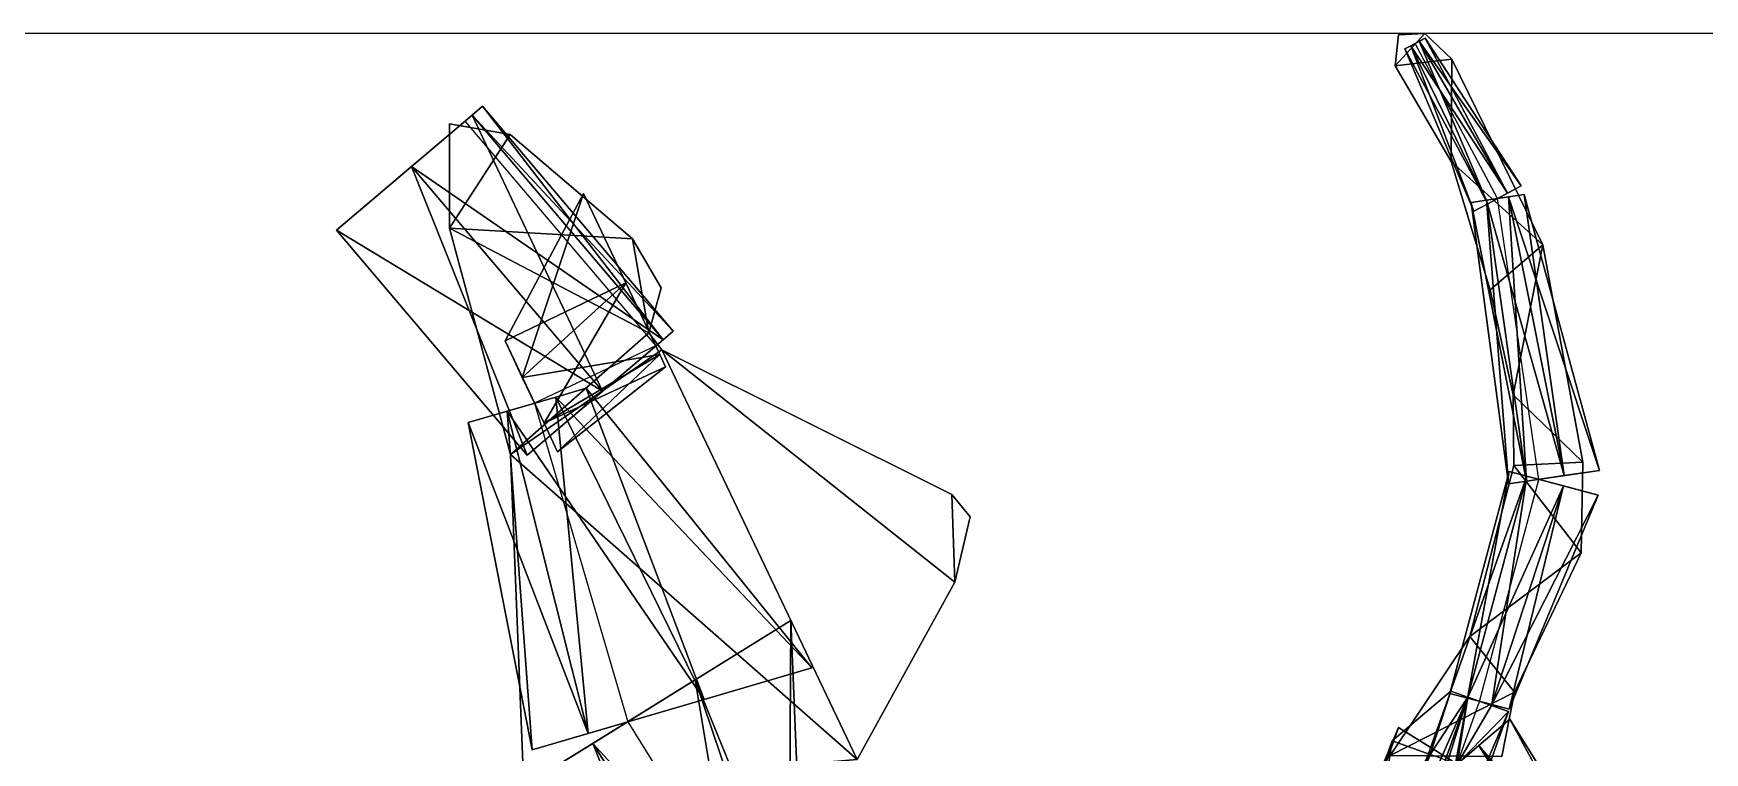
# Model space of a CAD drawing. Extents: x 271818 to 271947, y 5067178 to 5068401.
# Drawn here: x 271878.37 to 271900.17, y 5068391.78 to 5068401.15 of the extents above; entities that cross this region are included whole.
import ezdxf

# ---------------------------------------------------------------- set-up
doc = ezdxf.new("R2010")
doc.units = 0
for name, color, linetype in [('BBOX', 1, 'CONTINUOUS'), ('CENTERLINE', 4, 'CONTINUOUS'), ('WALLS', 7, 'CONTINUOUS')]:
    doc.layers.add(name, color=color, linetype=linetype)

msp = doc.modelspace()

# ---------------------------------------------------------------- linework, layer by layer
at = {"layer": 'BBOX'}
for p, q in [((271947.295, 5068401.154, 1036), (271818.41, 5068401.154, 1036)), ((271947.295, 5068401.154, 752.271), (271818.41, 5068401.154, 752.271))]:
    msp.add_line(p, q, dxfattribs=at)
at = {"layer": 'CENTERLINE'}
for p, q in [((271897.468, 5068399.001, 1016.864), (271896.392, 5068401.022, 1016.864)), ((271884, 5068400, 1036), (271884.001, 5068400.01, 1036)), ((271884.001, 5068400.01, 1036), (271886.489, 5068397.079, 1034.897)), ((271898.008, 5068395.338, 1016.265), (271897.468, 5068399.001, 1016.864)), ((271886.489, 5068397.079, 1034.897), (271884.909, 5068396.331, 1032.099)), ((271884.909, 5068396.331, 1032.099), (271886.125, 5068392.178, 1030.693)), ((271897.234, 5068392.443, 1014.767), (271898.008, 5068395.338, 1016.265)), ((271896.941, 5068391.626, 1009.843), (271897.234, 5068392.443, 1014.767)), ((271886.125, 5068392.178, 1030.693), (271888.086, 5068389.02, 1029.903))]:
    msp.add_line(p, q, dxfattribs=at)
at = {"layer": 'WALLS'}
for points in [[(271896.87, 5068400.818, 1016.309), (271896.521, 5068401.154, 1016.693), (271896.133, 5068400.733, 1016.323)], [(271896.133, 5068400.733, 1016.93), (271896.521, 5068401.154, 1016.878), (271896.87, 5068400.818, 1016.983)], [(271896.521, 5068401.154, 1016.693), (271896.177, 5068401.135, 1016.585), (271896.133, 5068400.733, 1016.323)], [(271896.133, 5068400.733, 1016.93), (271896.177, 5068401.135, 1016.888), (271896.521, 5068401.154, 1016.878)], [(271896.177, 5068401.135, 1016.888), (271896.177, 5068401.135, 1016.585), (271896.133, 5068400.733, 1016.93)], [(271896.133, 5068400.733, 1016.93), (271896.177, 5068401.135, 1016.585), (271896.133, 5068400.733, 1016.323)], [(271896.521, 5068401.154, 1016.878), (271896.521, 5068401.154, 1016.693), (271896.177, 5068401.135, 1016.888)], [(271896.177, 5068401.135, 1016.888), (271896.521, 5068401.154, 1016.693), (271896.177, 5068401.135, 1016.585)], [(271896.87, 5068400.818, 1016.983), (271896.87, 5068400.818, 1016.309), (271896.521, 5068401.154, 1016.878)], [(271896.521, 5068401.154, 1016.878), (271896.87, 5068400.818, 1016.309), (271896.521, 5068401.154, 1016.693)], [(271897.159, 5068398.836, 1016.864), (271896.337, 5068400.993, 1016.864), (271896.26, 5068400.951, 1016.864)], [(271897.34, 5068398.932, 1016.864), (271896.26, 5068400.951, 1016.864), (271896.337, 5068400.993, 1016.864)], [(271896.337, 5068400.993, 1016.864), (271896.26, 5068400.951, 1016.864), (271896.337, 5068400.993, 1016.864)], [(271896.337, 5068400.993, 1016.864), (271896.26, 5068400.951, 1016.864), (271896.26, 5068400.951, 1016.864)], [(271897.159, 5068398.836, 1016.864), (271896.26, 5068400.951, 1016.864), (271897.159, 5068398.836, 1016.864)], [(271897.159, 5068398.836, 1016.864), (271896.26, 5068400.951, 1016.864), (271896.26, 5068400.951, 1016.864)], [(271897.159, 5068398.836, 1016.864), (271896.26, 5068400.951, 1016.864), (271897.34, 5068398.932, 1016.864)], [(271896.337, 5068400.993, 1016.864), (271896.525, 5068401.092, 1016.864), (271896.447, 5068401.051, 1016.864)], [(271896.337, 5068400.993, 1016.864), (271896.525, 5068401.092, 1016.864), (271896.525, 5068401.092, 1016.864)], [(271896.337, 5068400.993, 1016.864), (271896.447, 5068401.051, 1016.864), (271896.525, 5068401.092, 1016.864)], [(271897.596, 5068399.069, 1016.864), (271896.337, 5068400.993, 1016.864), (271896.447, 5068401.051, 1016.864)], [(271897.34, 5068398.932, 1016.864), (271896.447, 5068401.051, 1016.864), (271896.337, 5068400.993, 1016.864)], [(271896.337, 5068400.993, 1016.864), (271896.337, 5068400.993, 1016.864), (271896.447, 5068401.051, 1016.864)], [(271897.34, 5068398.932, 1016.864), (271896.337, 5068400.993, 1016.864), (271897.596, 5068399.069, 1016.864)], [(271897.34, 5068398.932, 1016.864), (271896.337, 5068400.993, 1016.864), (271897.159, 5068398.836, 1016.864)], [(271897.777, 5068399.165, 1016.864), (271896.447, 5068401.051, 1016.864), (271896.525, 5068401.092, 1016.864)], [(271897.596, 5068399.069, 1016.864), (271896.525, 5068401.092, 1016.864), (271896.447, 5068401.051, 1016.864)], [(271897.596, 5068399.069, 1016.864), (271896.447, 5068401.051, 1016.864), (271897.777, 5068399.165, 1016.864)], [(271897.596, 5068399.069, 1016.864), (271896.447, 5068401.051, 1016.864), (271897.34, 5068398.932, 1016.864)], [(271897.777, 5068399.165, 1016.864), (271896.525, 5068401.092, 1016.864), (271897.777, 5068399.165, 1016.864)], [(271897.777, 5068399.165, 1016.864), (271896.525, 5068401.092, 1016.864), (271896.525, 5068401.092, 1016.864)], [(271897.777, 5068399.165, 1016.864), (271896.525, 5068401.092, 1016.864), (271897.596, 5068399.069, 1016.864)], [(271896.133, 5068400.733, 1016.323), (271896.863, 5068399.485, 1016.251), (271896.87, 5068400.818, 1016.309)], [(271896.87, 5068400.818, 1016.983), (271896.863, 5068399.485, 1018.348), (271896.133, 5068400.733, 1016.93)], [(271896.133, 5068400.733, 1016.93), (271896.133, 5068400.733, 1016.323), (271896.863, 5068399.485, 1018.348)], [(271896.863, 5068399.485, 1018.348), (271896.133, 5068400.733, 1016.323), (271896.863, 5068399.485, 1016.251)], [(271896.87, 5068400.818, 1016.309), (271896.863, 5068399.485, 1016.251), (271898.06, 5068398.395, 1015.12)], [(271898.06, 5068398.395, 1021.38), (271896.863, 5068399.485, 1018.348), (271896.87, 5068400.818, 1016.983)], [(271898.06, 5068398.395, 1021.38), (271898.06, 5068398.395, 1015.12), (271896.87, 5068400.818, 1016.983)], [(271896.87, 5068400.818, 1016.983), (271898.06, 5068398.395, 1015.12), (271896.87, 5068400.818, 1016.309)], [(271884.096, 5068400.09, 1036), (271883.306, 5068399.42, 1036), (271882.324, 5068398.586, 1036)], [(271884.096, 5068400.09, 1036), (271882.324, 5068398.586, 1036), (271882.324, 5068398.586, 1036)], [(271884.096, 5068400.09, 1036), (271882.324, 5068398.586, 1036), (271883.306, 5068399.42, 1036)], [(271884.096, 5068400.09, 1036), (271886.584, 5068397.159, 1034.897), (271883.306, 5068399.42, 1036)], [(271883.306, 5068399.42, 1036), (271885.795, 5068396.489, 1034.897), (271884.096, 5068400.09, 1036)], [(271884.096, 5068400.09, 1036), (271883.306, 5068399.42, 1036), (271884.096, 5068400.09, 1036)], [(271884.096, 5068400.09, 1036), (271886.584, 5068397.159, 1034.897), (271884.23, 5068400.204, 1036)], [(271884.23, 5068400.204, 1036), (271886.718, 5068397.273, 1034.897), (271884.096, 5068400.09, 1036)], [(271884.096, 5068400.09, 1036), (271884.096, 5068400.09, 1036), (271884.23, 5068400.204, 1036)], [(271884.096, 5068400.09, 1036), (271884.23, 5068400.204, 1036), (271884.23, 5068400.204, 1036)], [(271884.096, 5068400.09, 1036), (271885.795, 5068396.489, 1034.897), (271886.584, 5068397.159, 1034.897)], [(271884.096, 5068400.09, 1036), (271886.718, 5068397.273, 1034.897), (271886.584, 5068397.159, 1034.897)], [(271884.23, 5068400.204, 1036), (271886.584, 5068397.159, 1034.897), (271886.718, 5068397.273, 1034.897)], [(271884.23, 5068400.204, 1036), (271886.718, 5068397.273, 1034.897), (271884.23, 5068400.204, 1036)], [(271884.23, 5068400.204, 1036), (271886.718, 5068397.273, 1034.897), (271886.718, 5068397.273, 1034.897)], [(271884.589, 5068399.837, 1035.789), (271884.589, 5068399.837, 1035.16), (271883.8, 5068399.975, 1035.978)], [(271883.8, 5068399.975, 1035.978), (271884.589, 5068399.837, 1035.16), (271883.8, 5068399.975, 1035.816)], [(271883.8, 5068399.975, 1035.978), (271883.8, 5068399.975, 1035.816), (271883.8, 5068398.616, 1034.689)], [(271883.8, 5068398.616, 1034.689), (271883.8, 5068399.975, 1035.816), (271883.8, 5068398.616, 1033.462)], [(271883.8, 5068399.975, 1035.816), (271883.8, 5068398.616, 1033.462), (271884.589, 5068399.837, 1035.16)], [(271884.589, 5068399.837, 1035.789), (271883.8, 5068398.616, 1034.689), (271883.8, 5068399.975, 1035.978)], [(271884.589, 5068399.837, 1035.16), (271883.8, 5068398.616, 1033.462), (271886.186, 5068398.474, 1033.004)], [(271886.186, 5068398.474, 1033.701), (271883.8, 5068398.616, 1034.689), (271884.589, 5068399.837, 1035.789)], [(271886.186, 5068398.474, 1033.701), (271886.186, 5068398.474, 1033.004), (271884.589, 5068399.837, 1035.789)], [(271884.589, 5068399.837, 1035.789), (271886.186, 5068398.474, 1033.004), (271884.589, 5068399.837, 1035.16)], [(271883.306, 5068399.42, 1036), (271885.795, 5068396.489, 1034.897), (271882.324, 5068398.586, 1036)], [(271882.324, 5068398.586, 1036), (271884.812, 5068395.655, 1034.897), (271883.306, 5068399.42, 1036)], [(271883.306, 5068399.42, 1036), (271886.584, 5068397.159, 1034.897), (271885.795, 5068396.489, 1034.897)], [(271883.306, 5068399.42, 1036), (271884.812, 5068395.655, 1034.897), (271885.795, 5068396.489, 1034.897)], [(271896.863, 5068399.485, 1018.348), (271896.863, 5068399.485, 1016.251), (271897.371, 5068397.809, 1023.079)], [(271897.371, 5068397.809, 1023.079), (271896.863, 5068399.485, 1016.251), (271897.371, 5068397.809, 1015.366)], [(271896.863, 5068399.485, 1016.251), (271897.371, 5068397.809, 1015.366), (271898.06, 5068398.395, 1015.12)], [(271898.06, 5068398.395, 1021.38), (271897.371, 5068397.809, 1023.079), (271896.863, 5068399.485, 1018.348)], [(271897.34, 5068398.932, 1016.864), (271897.596, 5068399.069, 1016.864), (271897.777, 5068399.165, 1016.864)], [(271897.34, 5068398.932, 1016.864), (271897.777, 5068399.165, 1016.864), (271897.777, 5068399.165, 1016.864)], [(271897.34, 5068398.932, 1016.864), (271897.777, 5068399.165, 1016.864), (271897.596, 5068399.069, 1016.864)], [(271885.548, 5068399.067, 1034.897), (271884.749, 5068396.668, 1032.099), (271884.524, 5068397.144, 1032.099)], [(271885.548, 5068399.067, 1034.897), (271884.524, 5068397.144, 1032.099), (271885.548, 5068399.067, 1034.897)], [(271885.548, 5068399.067, 1034.897), (271884.524, 5068397.144, 1032.099), (271884.524, 5068397.144, 1032.099)], [(271885.548, 5068399.067, 1034.897), (271884.524, 5068397.144, 1032.099), (271886.099, 5068397.902, 1034.897)], [(271886.099, 5068397.902, 1034.897), (271884.749, 5068396.668, 1032.099), (271885.548, 5068399.067, 1034.897)], [(271886.542, 5068396.966, 1034.897), (271886.099, 5068397.902, 1034.897), (271885.548, 5068399.067, 1034.897)], [(271886.542, 5068396.966, 1034.897), (271885.548, 5068399.067, 1034.897), (271885.548, 5068399.067, 1034.897)], [(271886.542, 5068396.966, 1034.897), (271885.548, 5068399.067, 1034.897), (271886.099, 5068397.902, 1034.897)], [(271897.612, 5068395.28, 1021.028), (271897.325, 5068398.979, 1016.864), (271897.122, 5068398.95, 1016.864)], [(271897.844, 5068395.314, 1016.265), (271897.122, 5068398.95, 1016.864), (271897.325, 5068398.979, 1016.864)], [(271897.325, 5068398.979, 1016.864), (271897.122, 5068398.95, 1016.864), (271897.325, 5068398.979, 1016.864)], [(271897.325, 5068398.979, 1016.864), (271897.122, 5068398.95, 1016.864), (271897.122, 5068398.95, 1016.864)], [(271897.612, 5068395.28, 1021.028), (271897.122, 5068398.95, 1016.864), (271897.612, 5068395.28, 1016.265)], [(271897.612, 5068395.28, 1016.265), (271897.122, 5068398.95, 1016.864), (271897.122, 5068398.95, 1016.864)], [(271897.612, 5068395.28, 1016.265), (271897.122, 5068398.95, 1016.864), (271897.844, 5068395.314, 1016.265)], [(271897.34, 5068398.932, 1016.864), (271897.34, 5068398.932, 1016.864), (271897.159, 5068398.836, 1016.864)], [(271897.34, 5068398.932, 1016.864), (271897.159, 5068398.836, 1016.864), (271897.159, 5068398.836, 1016.864)], [(271897.325, 5068398.979, 1016.864), (271897.815, 5068399.052, 1016.864), (271897.612, 5068399.022, 1016.864)], [(271897.325, 5068398.979, 1016.864), (271897.815, 5068399.052, 1016.864), (271897.815, 5068399.052, 1016.864)], [(271897.325, 5068398.979, 1016.864), (271897.612, 5068399.022, 1016.864), (271897.815, 5068399.052, 1016.864)], [(271898.336, 5068395.387, 1016.265), (271897.325, 5068398.979, 1016.864), (271897.612, 5068399.022, 1016.864)], [(271897.844, 5068395.314, 1027.765), (271897.612, 5068399.022, 1016.864), (271897.325, 5068398.979, 1016.864)], [(271897.325, 5068398.979, 1016.864), (271897.325, 5068398.979, 1016.864), (271897.612, 5068399.022, 1016.864)], [(271897.844, 5068395.314, 1016.265), (271897.325, 5068398.979, 1016.864), (271898.336, 5068395.387, 1016.265)], [(271897.844, 5068395.314, 1027.765), (271897.325, 5068398.979, 1016.864), (271897.612, 5068395.28, 1021.028)], [(271897.34, 5068398.932, 1016.864), (271897.596, 5068399.069, 1016.864), (271897.34, 5068398.932, 1016.864)], [(271898.799, 5068395.455, 1016.265), (271897.612, 5068399.022, 1016.864), (271897.815, 5068399.052, 1016.864)], [(271898.336, 5068395.387, 1027.765), (271897.815, 5068399.052, 1016.864), (271897.612, 5068399.022, 1016.864)], [(271898.336, 5068395.387, 1016.265), (271897.612, 5068399.022, 1016.864), (271898.799, 5068395.455, 1016.265)], [(271898.336, 5068395.387, 1027.765), (271897.612, 5068399.022, 1016.864), (271897.844, 5068395.314, 1027.765)], [(271898.799, 5068395.455, 1016.265), (271897.815, 5068399.052, 1016.864), (271898.799, 5068395.455, 1021.028)], [(271898.799, 5068395.455, 1021.028), (271897.815, 5068399.052, 1016.864), (271897.815, 5068399.052, 1016.864)], [(271898.799, 5068395.455, 1021.028), (271897.815, 5068399.052, 1016.864), (271898.336, 5068395.387, 1027.765)], [(271882.324, 5068398.586, 1036), (271885.795, 5068396.489, 1034.897), (271884.812, 5068395.655, 1034.897)], [(271882.324, 5068398.586, 1036), (271884.812, 5068395.655, 1034.897), (271882.324, 5068398.586, 1036)], [(271882.324, 5068398.586, 1036), (271884.812, 5068395.655, 1034.897), (271884.812, 5068395.655, 1034.897)], [(271883.8, 5068398.616, 1034.689), (271883.8, 5068398.616, 1033.462), (271884.594, 5068395.661, 1032.069)], [(271884.594, 5068395.661, 1032.069), (271883.8, 5068398.616, 1033.462), (271884.594, 5068395.661, 1031.716)], [(271886.399, 5068397.251, 1032.125), (271883.8, 5068398.616, 1033.462), (271884.594, 5068395.661, 1031.716)], [(271884.594, 5068395.661, 1032.069), (271883.8, 5068398.616, 1034.689), (271886.399, 5068397.251, 1033.635)], [(271886.186, 5068398.474, 1033.004), (271883.8, 5068398.616, 1033.462), (271886.399, 5068397.251, 1032.125)], [(271886.399, 5068397.251, 1033.635), (271883.8, 5068398.616, 1034.689), (271886.186, 5068398.474, 1033.701)], [(271886.562, 5068397.838, 1033.476), (271886.562, 5068397.838, 1032.364), (271886.186, 5068398.474, 1033.701)], [(271886.186, 5068398.474, 1033.701), (271886.562, 5068397.838, 1032.364), (271886.186, 5068398.474, 1033.004)], [(271886.186, 5068398.474, 1033.004), (271886.399, 5068397.251, 1032.125), (271886.562, 5068397.838, 1032.364)], [(271886.562, 5068397.838, 1033.476), (271886.399, 5068397.251, 1033.635), (271886.186, 5068398.474, 1033.701)], [(271897.371, 5068397.809, 1015.366), (271897.672, 5068396.439, 1015.728), (271898.06, 5068398.395, 1015.12)], [(271898.06, 5068398.395, 1021.38), (271897.672, 5068396.439, 1026.352), (271897.371, 5068397.809, 1023.079)], [(271898.06, 5068398.395, 1015.12), (271897.672, 5068396.439, 1015.728), (271898.582, 5068395.562, 1014.75)], [(271898.582, 5068395.562, 1027.2), (271897.672, 5068396.439, 1026.352), (271898.06, 5068398.395, 1021.38)], [(271898.582, 5068395.562, 1027.2), (271898.582, 5068395.562, 1014.75), (271898.06, 5068398.395, 1021.38)], [(271898.06, 5068398.395, 1021.38), (271898.582, 5068395.562, 1014.75), (271898.06, 5068398.395, 1015.12)], [(271886.099, 5068397.902, 1034.897), (271884.524, 5068397.144, 1032.099), (271884.749, 5068396.668, 1032.099)], [(271886.099, 5068397.902, 1034.897), (271885.033, 5068396.069, 1032.099), (271884.749, 5068396.668, 1032.099)], [(271886.099, 5068397.902, 1034.897), (271884.749, 5068396.668, 1032.099), (271886.542, 5068396.966, 1034.897)], [(271886.542, 5068396.966, 1034.897), (271885.033, 5068396.069, 1032.099), (271886.099, 5068397.902, 1034.897)], [(271886.542, 5068396.966, 1034.897), (271886.099, 5068397.902, 1034.897), (271886.542, 5068396.966, 1034.897)], [(271886.399, 5068397.251, 1033.635), (271886.399, 5068397.251, 1032.125), (271886.562, 5068397.838, 1033.476)], [(271886.562, 5068397.838, 1033.476), (271886.399, 5068397.251, 1032.125), (271886.562, 5068397.838, 1032.364)], [(271897.371, 5068397.809, 1023.079), (271897.371, 5068397.809, 1015.366), (271897.672, 5068396.439, 1026.352)], [(271897.672, 5068396.439, 1026.352), (271897.371, 5068397.809, 1015.366), (271897.672, 5068396.439, 1015.728)], [(271886.399, 5068397.251, 1032.125), (271884.594, 5068395.661, 1031.716), (271886.57, 5068397.029, 1032.008)], [(271886.57, 5068397.029, 1033.375), (271884.594, 5068395.661, 1032.069), (271886.399, 5068397.251, 1033.635)], [(271886.57, 5068397.029, 1033.375), (271886.57, 5068397.029, 1032.008), (271886.399, 5068397.251, 1033.635)], [(271886.399, 5068397.251, 1033.635), (271886.57, 5068397.029, 1032.008), (271886.399, 5068397.251, 1032.125)], [(271886.584, 5068397.159, 1034.897), (271886.718, 5068397.273, 1034.897), (271886.584, 5068397.159, 1034.897)], [(271886.584, 5068397.159, 1034.897), (271886.718, 5068397.273, 1034.897), (271886.718, 5068397.273, 1034.897)], [(271885.033, 5068396.069, 1032.099), (271884.524, 5068397.144, 1032.099), (271884.749, 5068396.668, 1032.099)], [(271885.033, 5068396.069, 1032.099), (271884.524, 5068397.144, 1032.099), (271884.524, 5068397.144, 1032.099)], [(271885.033, 5068396.069, 1032.099), (271884.749, 5068396.668, 1032.099), (271884.524, 5068397.144, 1032.099)], [(271886.57, 5068397.029, 1032.008), (271884.594, 5068395.661, 1031.716), (271889.115, 5068391.687, 1028.803)], [(271889.115, 5068391.687, 1030.007), (271884.594, 5068395.661, 1032.069), (271886.57, 5068397.029, 1033.375)], [(271886.542, 5068396.966, 1034.897), (271884.749, 5068396.668, 1032.099), (271885.033, 5068396.069, 1032.099)], [(271886.584, 5068397.159, 1034.897), (271884.812, 5068395.655, 1034.897), (271885.795, 5068396.489, 1034.897)], [(271886.584, 5068397.159, 1034.897), (271884.812, 5068395.655, 1034.897), (271884.812, 5068395.655, 1034.897)], [(271886.584, 5068397.159, 1034.897), (271885.795, 5068396.489, 1034.897), (271884.812, 5068395.655, 1034.897)], [(271886.542, 5068396.966, 1034.897), (271885.033, 5068396.069, 1032.099), (271886.618, 5068396.808, 1034.897)], [(271886.542, 5068396.966, 1034.897), (271885.208, 5068395.698, 1032.099), (271885.033, 5068396.069, 1032.099)], [(271886.618, 5068396.808, 1034.897), (271885.208, 5068395.698, 1032.099), (271886.542, 5068396.966, 1034.897)], [(271886.584, 5068397.159, 1034.897), (271886.584, 5068397.159, 1034.897), (271885.795, 5068396.489, 1034.897)], [(271886.542, 5068396.966, 1034.897), (271886.542, 5068396.966, 1034.897), (271886.618, 5068396.808, 1034.897)], [(271886.542, 5068396.966, 1034.897), (271886.618, 5068396.808, 1034.897), (271886.618, 5068396.808, 1034.897)], [(271890.35, 5068395.143, 1030.556), (271890.35, 5068395.143, 1028.822), (271886.57, 5068397.029, 1033.375)], [(271886.57, 5068397.029, 1033.375), (271890.35, 5068395.143, 1028.822), (271886.57, 5068397.029, 1032.008)], [(271890.388, 5068393.998, 1028.507), (271886.57, 5068397.029, 1032.008), (271889.115, 5068391.687, 1028.803)], [(271889.115, 5068391.687, 1030.007), (271886.57, 5068397.029, 1033.375), (271890.388, 5068393.998, 1030.211)], [(271890.35, 5068395.143, 1028.822), (271886.57, 5068397.029, 1032.008), (271890.388, 5068393.998, 1028.507)], [(271890.388, 5068393.998, 1030.211), (271886.57, 5068397.029, 1033.375), (271890.35, 5068395.143, 1030.556)], [(271886.618, 5068396.808, 1034.897), (271885.033, 5068396.069, 1032.099), (271885.208, 5068395.698, 1032.099)], [(271886.618, 5068396.808, 1034.897), (271885.208, 5068395.698, 1032.099), (271886.618, 5068396.808, 1034.897)], [(271886.618, 5068396.808, 1034.897), (271885.208, 5068395.698, 1032.099), (271885.208, 5068395.698, 1032.099)], [(271885.033, 5068396.069, 1032.099), (271885.033, 5068396.069, 1032.099), (271884.749, 5068396.668, 1032.099)], [(271885.187, 5068396.412, 1032.099), (271887.119, 5068392.469, 1030.693), (271885.58, 5068396.527, 1032.099)], [(271885.58, 5068396.527, 1032.099), (271888.524, 5068392.881, 1030.693), (271885.187, 5068396.412, 1032.099)], [(271885.187, 5068396.412, 1032.099), (271885.187, 5068396.412, 1032.099), (271885.58, 5068396.527, 1032.099)], [(271885.187, 5068396.412, 1032.099), (271885.58, 5068396.527, 1032.099), (271885.58, 5068396.527, 1032.099)], [(271885.58, 5068396.527, 1032.099), (271887.119, 5068392.469, 1030.693), (271888.524, 5068392.881, 1030.693)], [(271885.58, 5068396.527, 1032.099), (271888.524, 5068392.881, 1030.693), (271885.58, 5068396.527, 1032.099)], [(271885.58, 5068396.527, 1032.099), (271888.524, 5068392.881, 1030.693), (271888.524, 5068392.881, 1030.693)], [(271885.187, 5068396.412, 1032.099), (271884.551, 5068396.226, 1032.099), (271884.045, 5068396.078, 1032.099)], [(271885.187, 5068396.412, 1032.099), (271884.045, 5068396.078, 1032.099), (271884.045, 5068396.078, 1032.099)], [(271885.187, 5068396.412, 1032.099), (271884.045, 5068396.078, 1032.099), (271884.551, 5068396.226, 1032.099)], [(271885.187, 5068396.412, 1032.099), (271887.119, 5068392.469, 1030.693), (271884.551, 5068396.226, 1032.099)], [(271884.551, 5068396.226, 1032.099), (271885.609, 5068392.026, 1030.693), (271885.187, 5068396.412, 1032.099)], [(271885.187, 5068396.412, 1032.099), (271884.551, 5068396.226, 1032.099), (271885.187, 5068396.412, 1032.099)], [(271885.187, 5068396.412, 1032.099), (271885.609, 5068392.026, 1030.693), (271887.119, 5068392.469, 1030.693)], [(271885.187, 5068396.412, 1032.099), (271888.524, 5068392.881, 1030.693), (271887.119, 5068392.469, 1030.693)], [(271897.672, 5068396.439, 1026.352), (271897.672, 5068396.439, 1015.728), (271897.68, 5068395.518, 1027.533)], [(271897.68, 5068395.518, 1027.533), (271897.672, 5068396.439, 1015.728), (271897.68, 5068395.518, 1015.277)], [(271897.672, 5068396.439, 1015.728), (271897.68, 5068395.518, 1015.277), (271898.582, 5068395.562, 1014.75)], [(271898.582, 5068395.562, 1027.2), (271897.68, 5068395.518, 1027.533), (271897.672, 5068396.439, 1026.352)], [(271884.551, 5068396.226, 1032.099), (271885.609, 5068392.026, 1030.693), (271884.045, 5068396.078, 1032.099)], [(271884.045, 5068396.078, 1032.099), (271884.878, 5068391.812, 1030.693), (271884.551, 5068396.226, 1032.099)], [(271884.551, 5068396.226, 1032.099), (271887.119, 5068392.469, 1030.693), (271885.609, 5068392.026, 1030.693)], [(271884.551, 5068396.226, 1032.099), (271884.878, 5068391.812, 1030.693), (271885.609, 5068392.026, 1030.693)], [(271884.045, 5068396.078, 1032.099), (271885.609, 5068392.026, 1030.693), (271884.878, 5068391.812, 1030.693)], [(271884.045, 5068396.078, 1032.099), (271884.878, 5068391.812, 1030.693), (271884.045, 5068396.078, 1032.099)], [(271884.045, 5068396.078, 1032.099), (271884.878, 5068391.812, 1030.693), (271884.878, 5068391.812, 1030.693)], [(271885.033, 5068396.069, 1032.099), (271885.208, 5068395.698, 1032.099), (271885.033, 5068396.069, 1032.099)], [(271885.033, 5068396.069, 1032.099), (271885.208, 5068395.698, 1032.099), (271885.208, 5068395.698, 1032.099)], [(271884.594, 5068395.661, 1032.069), (271884.594, 5068395.661, 1031.716), (271884.769, 5068391.314, 1030.527)], [(271884.769, 5068391.314, 1030.527), (271884.594, 5068395.661, 1031.716), (271884.769, 5068391.314, 1029.561)], [(271889.115, 5068391.687, 1028.803), (271884.594, 5068395.661, 1031.716), (271884.769, 5068391.314, 1029.561)], [(271884.769, 5068391.314, 1030.527), (271884.594, 5068395.661, 1032.069), (271889.115, 5068391.687, 1030.007)], [(271896.847, 5068392.547, 1018.288), (271897.848, 5068395.381, 1027.765), (271897.621, 5068395.442, 1021.028)], [(271896.847, 5068392.547, 1018.288), (271897.621, 5068395.442, 1021.028), (271896.847, 5068392.547, 1014.767)], [(271896.847, 5068392.547, 1014.767), (271897.621, 5068395.442, 1021.028), (271897.621, 5068395.442, 1016.265)], [(271896.847, 5068392.547, 1014.767), (271897.621, 5068395.442, 1016.265), (271897.074, 5068392.486, 1014.767)], [(271897.074, 5068392.486, 1014.767), (271897.621, 5068395.442, 1016.265), (271897.848, 5068395.381, 1016.265)], [(271897.68, 5068395.518, 1027.533), (271897.68, 5068395.518, 1015.277), (271897.107, 5068393.289, 1024.376)], [(271897.107, 5068393.289, 1024.376), (271897.68, 5068395.518, 1015.277), (271897.107, 5068393.289, 1012.288)], [(271897.68, 5068395.518, 1015.277), (271897.107, 5068393.289, 1012.288), (271898.56, 5068394.378, 1014.266)], [(271898.56, 5068394.378, 1025.856), (271897.107, 5068393.289, 1024.376), (271897.68, 5068395.518, 1027.533)], [(271897.848, 5068395.381, 1016.265), (271897.621, 5068395.442, 1021.028), (271897.848, 5068395.381, 1027.765)], [(271897.848, 5068395.381, 1016.265), (271897.621, 5068395.442, 1016.265), (271897.621, 5068395.442, 1021.028)], [(271897.68, 5068395.518, 1015.277), (271898.56, 5068394.378, 1014.266), (271898.582, 5068395.562, 1014.75)], [(271898.582, 5068395.562, 1027.2), (271898.56, 5068394.378, 1025.856), (271897.68, 5068395.518, 1027.533)], [(271897.844, 5068395.314, 1016.265), (271898.336, 5068395.387, 1016.265), (271898.799, 5068395.455, 1016.265)], [(271897.844, 5068395.314, 1016.265), (271898.799, 5068395.455, 1016.265), (271898.799, 5068395.455, 1021.028)], [(271897.844, 5068395.314, 1016.265), (271898.799, 5068395.455, 1021.028), (271898.336, 5068395.387, 1027.765)], [(271898.56, 5068394.378, 1025.856), (271898.56, 5068394.378, 1014.266), (271898.582, 5068395.562, 1027.2)], [(271898.582, 5068395.562, 1027.2), (271898.56, 5068394.378, 1014.266), (271898.582, 5068395.562, 1014.75)], [(271897.074, 5068392.486, 1023.267), (271897.848, 5068395.381, 1027.765), (271896.847, 5068392.547, 1018.288)], [(271897.074, 5068392.486, 1014.767), (271897.848, 5068395.381, 1016.265), (271897.394, 5068392.4, 1014.767)], [(271897.074, 5068392.486, 1023.267), (271898.328, 5068395.253, 1027.765), (271897.848, 5068395.381, 1027.765)], [(271897.394, 5068392.4, 1023.267), (271898.328, 5068395.253, 1027.765), (271897.074, 5068392.486, 1023.267)], [(271897.394, 5068392.4, 1014.767), (271897.848, 5068395.381, 1016.265), (271898.328, 5068395.253, 1016.265)], [(271897.394, 5068392.4, 1014.767), (271898.328, 5068395.253, 1016.265), (271897.62, 5068392.34, 1014.767)], [(271897.394, 5068392.4, 1023.267), (271898.781, 5068395.132, 1021.028), (271898.328, 5068395.253, 1027.765)], [(271897.844, 5068395.314, 1016.265), (271897.844, 5068395.314, 1027.765), (271897.612, 5068395.28, 1021.028)], [(271897.844, 5068395.314, 1016.265), (271897.612, 5068395.28, 1021.028), (271897.612, 5068395.28, 1016.265)], [(271897.62, 5068392.34, 1014.767), (271898.328, 5068395.253, 1016.265), (271898.781, 5068395.132, 1016.265)], [(271897.844, 5068395.314, 1016.265), (271898.336, 5068395.387, 1027.765), (271897.844, 5068395.314, 1027.765)], [(271897.848, 5068395.381, 1016.265), (271898.781, 5068395.132, 1016.265), (271898.328, 5068395.253, 1016.265)], [(271897.848, 5068395.381, 1016.265), (271898.781, 5068395.132, 1021.028), (271898.781, 5068395.132, 1016.265)], [(271897.848, 5068395.381, 1016.265), (271898.328, 5068395.253, 1027.765), (271898.781, 5068395.132, 1021.028)], [(271897.848, 5068395.381, 1016.265), (271897.848, 5068395.381, 1027.765), (271898.328, 5068395.253, 1027.765)], [(271890.588, 5068394.849, 1030.4), (271890.588, 5068394.849, 1028.623), (271890.35, 5068395.143, 1030.556)], [(271890.35, 5068395.143, 1030.556), (271890.588, 5068394.849, 1028.623), (271890.35, 5068395.143, 1028.822)], [(271890.35, 5068395.143, 1028.822), (271890.388, 5068393.998, 1028.507), (271890.588, 5068394.849, 1028.623)], [(271890.588, 5068394.849, 1030.4), (271890.388, 5068393.998, 1030.211), (271890.35, 5068395.143, 1030.556)], [(271897.62, 5068392.34, 1018.288), (271898.781, 5068395.132, 1021.028), (271897.394, 5068392.4, 1023.267)], [(271897.62, 5068392.34, 1014.767), (271898.781, 5068395.132, 1016.265), (271897.62, 5068392.34, 1018.288)], [(271897.62, 5068392.34, 1018.288), (271898.781, 5068395.132, 1016.265), (271898.781, 5068395.132, 1021.028)], [(271890.388, 5068393.998, 1030.211), (271890.388, 5068393.998, 1028.507), (271890.588, 5068394.849, 1030.4)], [(271890.588, 5068394.849, 1030.4), (271890.388, 5068393.998, 1028.507), (271890.588, 5068394.849, 1028.623)], [(271897.107, 5068393.289, 1012.288), (271897.689, 5068392.565, 1011.144), (271898.56, 5068394.378, 1014.266)], [(271898.56, 5068394.378, 1025.856), (271897.689, 5068392.565, 1024.102), (271897.107, 5068393.289, 1024.376)], [(271897.689, 5068392.565, 1024.102), (271897.689, 5068392.565, 1011.144), (271898.56, 5068394.378, 1025.856)], [(271898.56, 5068394.378, 1025.856), (271897.689, 5068392.565, 1011.144), (271898.56, 5068394.378, 1014.266)], [(271889.115, 5068391.687, 1030.007), (271889.115, 5068391.687, 1028.803), (271890.388, 5068393.998, 1030.211)], [(271890.388, 5068393.998, 1030.211), (271889.115, 5068391.687, 1028.803), (271890.388, 5068393.998, 1028.507)], [(271887.005, 5068392.724, 1030.693), (271888.226, 5068389.107, 1029.903), (271888.249, 5068393.496, 1030.693)], [(271888.249, 5068393.496, 1030.693), (271888.425, 5068389.231, 1029.903), (271887.005, 5068392.724, 1030.693)], [(271887.005, 5068392.724, 1030.693), (271887.005, 5068392.724, 1030.693), (271888.249, 5068393.496, 1030.693)], [(271887.005, 5068392.724, 1030.693), (271888.249, 5068393.496, 1030.693), (271888.249, 5068393.496, 1030.693)], [(271888.249, 5068393.496, 1030.693), (271888.226, 5068389.107, 1029.903), (271888.425, 5068389.231, 1029.903)], [(271888.249, 5068393.496, 1030.693), (271888.425, 5068389.231, 1029.903), (271888.249, 5068393.496, 1030.693)], [(271888.249, 5068393.496, 1030.693), (271888.425, 5068389.231, 1029.903), (271888.425, 5068389.231, 1029.903)], [(271897.107, 5068393.289, 1024.376), (271897.107, 5068393.289, 1012.288), (271896.067, 5068391.737, 1022.754)], [(271896.067, 5068391.737, 1022.754), (271897.107, 5068393.289, 1012.288), (271896.067, 5068391.737, 1010.445)], [(271897.689, 5068392.565, 1011.144), (271897.107, 5068393.289, 1012.288), (271896.067, 5068391.737, 1010.445)], [(271896.067, 5068391.737, 1022.754), (271897.107, 5068393.289, 1024.376), (271897.689, 5068392.565, 1024.102)], [(271887.119, 5068392.469, 1030.693), (271888.524, 5068392.881, 1030.693), (271887.119, 5068392.469, 1030.693)], [(271887.119, 5068392.469, 1030.693), (271888.524, 5068392.881, 1030.693), (271888.524, 5068392.881, 1030.693)], [(271887.005, 5068392.724, 1030.693), (271885.668, 5068391.894, 1030.693), (271885.021, 5068391.492, 1030.693)], [(271887.005, 5068392.724, 1030.693), (271885.021, 5068391.492, 1030.693), (271885.021, 5068391.492, 1030.693)], [(271887.005, 5068392.724, 1030.693), (271885.021, 5068391.492, 1030.693), (271885.668, 5068391.894, 1030.693)], [(271887.005, 5068392.724, 1030.693), (271888.226, 5068389.107, 1029.903), (271885.668, 5068391.894, 1030.693)], [(271885.668, 5068391.894, 1030.693), (271887.663, 5068388.758, 1029.903), (271887.005, 5068392.724, 1030.693)], [(271887.005, 5068392.724, 1030.693), (271885.668, 5068391.894, 1030.693), (271887.005, 5068392.724, 1030.693)], [(271887.005, 5068392.724, 1030.693), (271887.663, 5068388.758, 1029.903), (271888.226, 5068389.107, 1029.903)], [(271887.005, 5068392.724, 1030.693), (271888.425, 5068389.231, 1029.903), (271888.226, 5068389.107, 1029.903)], [(271887.119, 5068392.469, 1030.693), (271884.878, 5068391.812, 1030.693), (271885.609, 5068392.026, 1030.693)], [(271887.119, 5068392.469, 1030.693), (271884.878, 5068391.812, 1030.693), (271884.878, 5068391.812, 1030.693)], [(271887.119, 5068392.469, 1030.693), (271885.609, 5068392.026, 1030.693), (271884.878, 5068391.812, 1030.693)], [(271887.119, 5068392.469, 1030.693), (271887.119, 5068392.469, 1030.693), (271885.609, 5068392.026, 1030.693)], [(271897.078, 5068392.499, 1014.767), (271894.26, 5068384.617, 1016.243), (271894.572, 5068384.505, 1016.243)], [(271897.078, 5068392.499, 1014.767), (271895.69, 5068389.313, 1015.379), (271894.26, 5068384.617, 1016.243)], [(271897.078, 5068392.499, 1014.767), (271894.572, 5068384.505, 1016.243), (271896.443, 5068389.044, 1015.379)], [(271896.094, 5068391.929, 1009.843), (271895.69, 5068389.313, 1015.379), (271896.857, 5068392.578, 1014.767)], [(271897.078, 5068392.499, 1014.767), (271896.857, 5068392.578, 1014.767), (271895.69, 5068389.313, 1015.379)], [(271897.689, 5068392.565, 1011.144), (271896.067, 5068391.737, 1010.445), (271897.523, 5068391.726, 1010.167)], [(271897.523, 5068391.726, 1023.817), (271896.067, 5068391.737, 1022.754), (271897.689, 5068392.565, 1024.102)], [(271896.094, 5068391.929, 1009.843), (271896.857, 5068392.578, 1014.767), (271896.59, 5068391.751, 1009.843)], [(271897.078, 5068392.499, 1014.767), (271896.443, 5068389.044, 1015.379), (271897.61, 5068392.309, 1014.767)], [(271896.59, 5068391.751, 1009.843), (271896.857, 5068392.578, 1014.767), (271897.078, 5068392.499, 1014.767)], [(271896.59, 5068391.751, 1009.843), (271897.078, 5068392.499, 1014.767), (271896.941, 5068391.626, 1009.843)], [(271897.074, 5068392.486, 1014.767), (271897.074, 5068392.486, 1023.267), (271896.847, 5068392.547, 1018.288)], [(271897.074, 5068392.486, 1014.767), (271896.847, 5068392.547, 1018.288), (271896.847, 5068392.547, 1014.767)], [(271896.941, 5068391.626, 1009.843), (271897.078, 5068392.499, 1014.767), (271897.39, 5068392.387, 1014.767)], [(271896.941, 5068391.626, 1009.843), (271897.39, 5068392.387, 1014.767), (271896.941, 5068391.626, 1009.843)], [(271896.941, 5068391.626, 1009.843), (271897.39, 5068392.387, 1014.767), (271897.61, 5068392.309, 1014.767)], [(271897.074, 5068392.486, 1014.767), (271897.394, 5068392.4, 1014.767), (271897.62, 5068392.34, 1014.767)], [(271897.074, 5068392.486, 1014.767), (271897.62, 5068392.34, 1014.767), (271897.62, 5068392.34, 1018.288)], [(271897.074, 5068392.486, 1014.767), (271897.62, 5068392.34, 1018.288), (271897.394, 5068392.4, 1023.267)], [(271897.074, 5068392.486, 1014.767), (271897.394, 5068392.4, 1023.267), (271897.074, 5068392.486, 1023.267)], [(271897.078, 5068392.499, 1014.767), (271897.61, 5068392.309, 1014.767), (271897.39, 5068392.387, 1014.767)], [(271897.523, 5068391.726, 1023.817), (271897.523, 5068391.726, 1010.167), (271897.689, 5068392.565, 1024.102)], [(271897.689, 5068392.565, 1024.102), (271897.523, 5068391.726, 1010.167), (271897.689, 5068392.565, 1011.144)], [(271896.941, 5068391.626, 1009.843), (271897.61, 5068392.309, 1014.767), (271895.088, 5068386.44, 1010.814)], [(271895.088, 5068386.44, 1010.814), (271897.61, 5068392.309, 1014.767), (271896.443, 5068389.044, 1015.379)], [(271897.225, 5068391.868, 1023.343), (271899.322, 5068389.077, 1014.524), (271897.626, 5068392.211, 1015.435)], [(271897.626, 5068392.211, 1009.843), (271899.487, 5068389.218, 1010.524), (271897.225, 5068391.868, 1009.843)], [(271897.225, 5068391.868, 1009.843), (271897.225, 5068391.868, 1023.343), (271897.626, 5068392.211, 1015.435)], [(271897.225, 5068391.868, 1009.843), (271897.626, 5068392.211, 1015.435), (271897.626, 5068392.211, 1009.843)], [(271897.626, 5068392.211, 1015.435), (271899.322, 5068389.077, 1014.524), (271899.487, 5068389.218, 1012.181)], [(271897.626, 5068392.211, 1015.435), (271899.487, 5068389.218, 1012.181), (271897.626, 5068392.211, 1009.843)], [(271897.626, 5068392.211, 1009.843), (271899.487, 5068389.218, 1012.181), (271899.487, 5068389.218, 1010.524)], [(271894.824, 5068388.883, 1009.696), (271896.625, 5068391.823, 1023.343), (271896.177, 5068392.101, 1015.435)], [(271894.824, 5068388.883, 1009.696), (271896.177, 5068392.101, 1015.435), (271894.824, 5068388.883, 1009.696)], [(271894.824, 5068388.883, 1009.696), (271896.177, 5068392.101, 1015.435), (271896.177, 5068392.101, 1009.843)], [(271894.824, 5068388.883, 1009.696), (271896.177, 5068392.101, 1009.843), (271894.998, 5068388.775, 1009.696)], [(271894.998, 5068388.775, 1009.696), (271896.177, 5068392.101, 1009.843), (271896.625, 5068391.823, 1009.843)], [(271896.625, 5068391.823, 1009.843), (271896.177, 5068392.101, 1015.435), (271896.625, 5068391.823, 1023.343)], [(271896.625, 5068391.823, 1009.843), (271896.177, 5068392.101, 1009.843), (271896.177, 5068392.101, 1015.435)], [(271885.668, 5068391.894, 1030.693), (271887.663, 5068388.758, 1029.903), (271885.021, 5068391.492, 1030.693)], [(271885.021, 5068391.492, 1030.693), (271887.066, 5068388.387, 1029.903), (271885.668, 5068391.894, 1030.693)], [(271885.668, 5068391.894, 1030.693), (271888.226, 5068389.107, 1029.903), (271887.663, 5068388.758, 1029.903)], [(271885.668, 5068391.894, 1030.693), (271887.066, 5068388.387, 1029.903), (271887.663, 5068388.758, 1029.903)], [(271894.24, 5068386.743, 1010.814), (271895.69, 5068389.313, 1015.379), (271896.094, 5068391.929, 1009.843)], [(271896.59, 5068391.751, 1009.843), (271894.24, 5068386.743, 1010.814), (271896.094, 5068391.929, 1009.843)], [(271894.998, 5068388.775, 1009.696), (271896.625, 5068391.823, 1023.343), (271894.824, 5068388.883, 1009.696)], [(271894.998, 5068388.775, 1009.696), (271896.625, 5068391.823, 1009.843), (271895.245, 5068388.622, 1009.696)], [(271894.998, 5068388.775, 1009.696), (271896.941, 5068391.626, 1023.343), (271896.625, 5068391.823, 1023.343)], [(271895.245, 5068388.622, 1009.696), (271896.625, 5068391.823, 1009.843), (271896.941, 5068391.626, 1009.843)], [(271896.625, 5068391.823, 1009.843), (271896.941, 5068391.626, 1009.843), (271896.941, 5068391.626, 1009.843)], [(271896.625, 5068391.823, 1009.843), (271896.941, 5068391.626, 1015.435), (271896.941, 5068391.626, 1009.843)], [(271896.625, 5068391.823, 1009.843), (271896.941, 5068391.626, 1023.343), (271896.941, 5068391.626, 1015.435)], [(271896.625, 5068391.823, 1009.843), (271896.625, 5068391.823, 1023.343), (271896.941, 5068391.626, 1023.343)], [(271897.225, 5068391.868, 1009.843), (271899.322, 5068389.077, 1010.524), (271896.941, 5068391.626, 1009.843)], [(271896.941, 5068391.626, 1023.343), (271899.089, 5068388.878, 1014.524), (271897.225, 5068391.868, 1023.343)], [(271897.225, 5068391.868, 1009.843), (271896.941, 5068391.626, 1009.843), (271896.941, 5068391.626, 1009.843)], [(271897.225, 5068391.868, 1009.843), (271896.941, 5068391.626, 1009.843), (271896.941, 5068391.626, 1015.435)], [(271897.225, 5068391.868, 1009.843), (271896.941, 5068391.626, 1015.435), (271896.941, 5068391.626, 1023.343)], [(271897.225, 5068391.868, 1009.843), (271896.941, 5068391.626, 1023.343), (271897.225, 5068391.868, 1023.343)], [(271897.225, 5068391.868, 1023.343), (271899.089, 5068388.878, 1014.524), (271899.322, 5068389.077, 1014.524)], [(271897.225, 5068391.868, 1009.843), (271899.487, 5068389.218, 1010.524), (271899.322, 5068389.077, 1010.524)]]:
    msp.add_3dface(points, dxfattribs=at)

doc.saveas('drawing.dxf')
